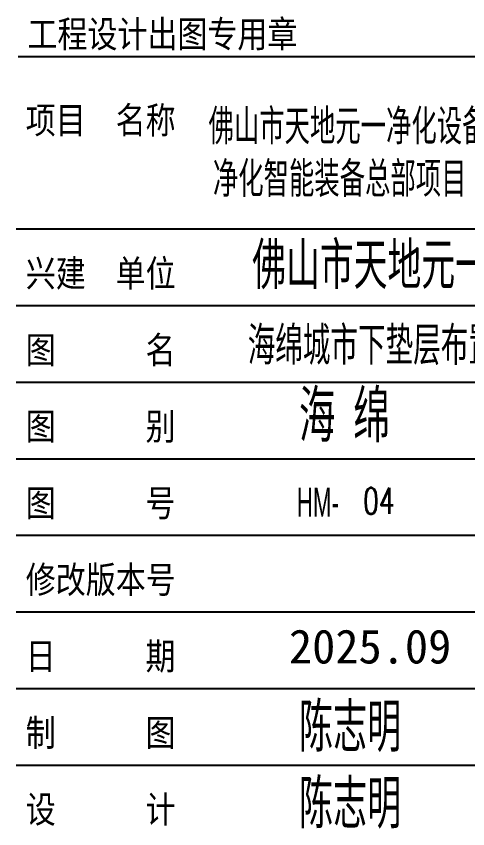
# Model space of a CAD drawing. Header units: millimetres. Extents: x 684779 to 686470, y 2544898 to 2545979.
# Drawn here: x 686026 to 686072.4, y 2545233.2 to 2545316.7 of the extents above; entities that cross this region are included whole.
import ezdxf

# ---------------------------------------------------------------- set-up
doc = ezdxf.new("R2010")
doc.units = ezdxf.units.MM
doc.layers.add('13', color=13, linetype='Continuous')
doc.layers.add('14', color=14, linetype='Continuous')
doc.styles.add('_TCH_AXIS', font='COMPLEX', dxfattribs={"bigfont": 'GBCBIG'})
doc.styles.add('_TCH_DIM', font='SIMPLEX', dxfattribs={"bigfont": 'GBCBIG'})
doc.styles.add('HZTXT', font='romane.shx', dxfattribs={"width": 0.7, "bigfont": 'hztxt.shx'})
doc.styles.add('TXT', font='txt')
doc.styles.add('宋体', font='')
doc.styles.get('宋体').set_extended_font_data('SimSun')

# ---------------------------------------------------------------- blocks, each defined once
blk = doc.blocks.new('图框')
at = {"layer": '14', "color": 14}
for p, q in [((97766, -65297), (121362, -65297)), ((97702, -70613), (121299, -70613)), ((97702, -72973), (121299, -72973)), ((97702, -75332), (121299, -75332)), ((97702, -77692), (121299, -77692)), ((97702, -80052), (121299, -80052)), ((97702, -82411), (121299, -82411)), ((97702, -84771), (121299, -84771)), ((97702, -87131), (121299, -87131))]:
    blk.add_line(p, q, dxfattribs=at)
at = {"layer": '13', "color": 7}
for s, height, style, p in [('佛山市天地元一净化设备有限公司', 1085.11, '_TCH_DIM', (103623, -68004)), ('净化智能装备总部项目', 1085.1, '_TCH_DIM', (103758, -69623)), ('佛山市天地元一净化设备有限公司', 1446.81, '_TCH_DIM', (104969, -72466)), ('2025.09', 1050, 'TXT', (106101, -84003))]:
    blk.add_text(s, height=height, dxfattribs=dict(at, style=style)).set_placement(p)
at = {"layer": '13', "color": 7, "style": 'HZTXT'}
for s, height, width, p in [('海', 1606, 0.7, (106409, -77186)), ('绵', 1606, 0.7, (108083, -77186)), ('HM-', 892.5, 0.576471, (106342, -79481)), ('陈志明', 1500, 0.7, (106409, -86723)), ('陈志明', 1500, 0.7, (106409, -89083))]:
    blk.add_text(s, height=height, dxfattribs=dict(at, width=width)).set_placement(p)
at = {"layer": '14', "color": 14, "style": '宋体', "width": 0.82}
for s, p in [('工程设计出图专用章', (98047, -65020)), ('项目  名称', (97995, -67674)), ('兴建  单位', (97995, -72393)), ('图      名', (97995, -74753)), ('图      别', (97995, -77112)), ('图      号', (97995, -79472)), ('修改版本号', (97995, -81832)), ('日      期', (97995, -84191)), ('制      图', (97995, -86551)), ('设      计', (97995, -88911))]:
    blk.add_text(s, height=825.9, dxfattribs=at).set_placement(p)

msp = doc.modelspace()

# ---------------------------------------------------------------- block references
at = {"xscale": 0.003333333, "yscale": 0.003333333, "zscale": 0.003333333}
msp.add_blockref('图框', (685700.361, 2545530.23), dxfattribs=at)

# ---------------------------------------------------------------- texts
at = {"layer": '13', "color": 7, "style": '_TCH_AXIS'}
msp.add_text('海绵城市下垫层布置图', height=3.9328, dxfattribs=at).set_placement((686049.794, 2545280.9))
at = {"layer": '13', "color": 7, "style": '_TCH_DIM', "width": 0.705882}
msp.add_text('04', height=2.6743, dxfattribs=at).set_placement((686061.648, 2545265.578))

doc.saveas('drawing.dxf')
